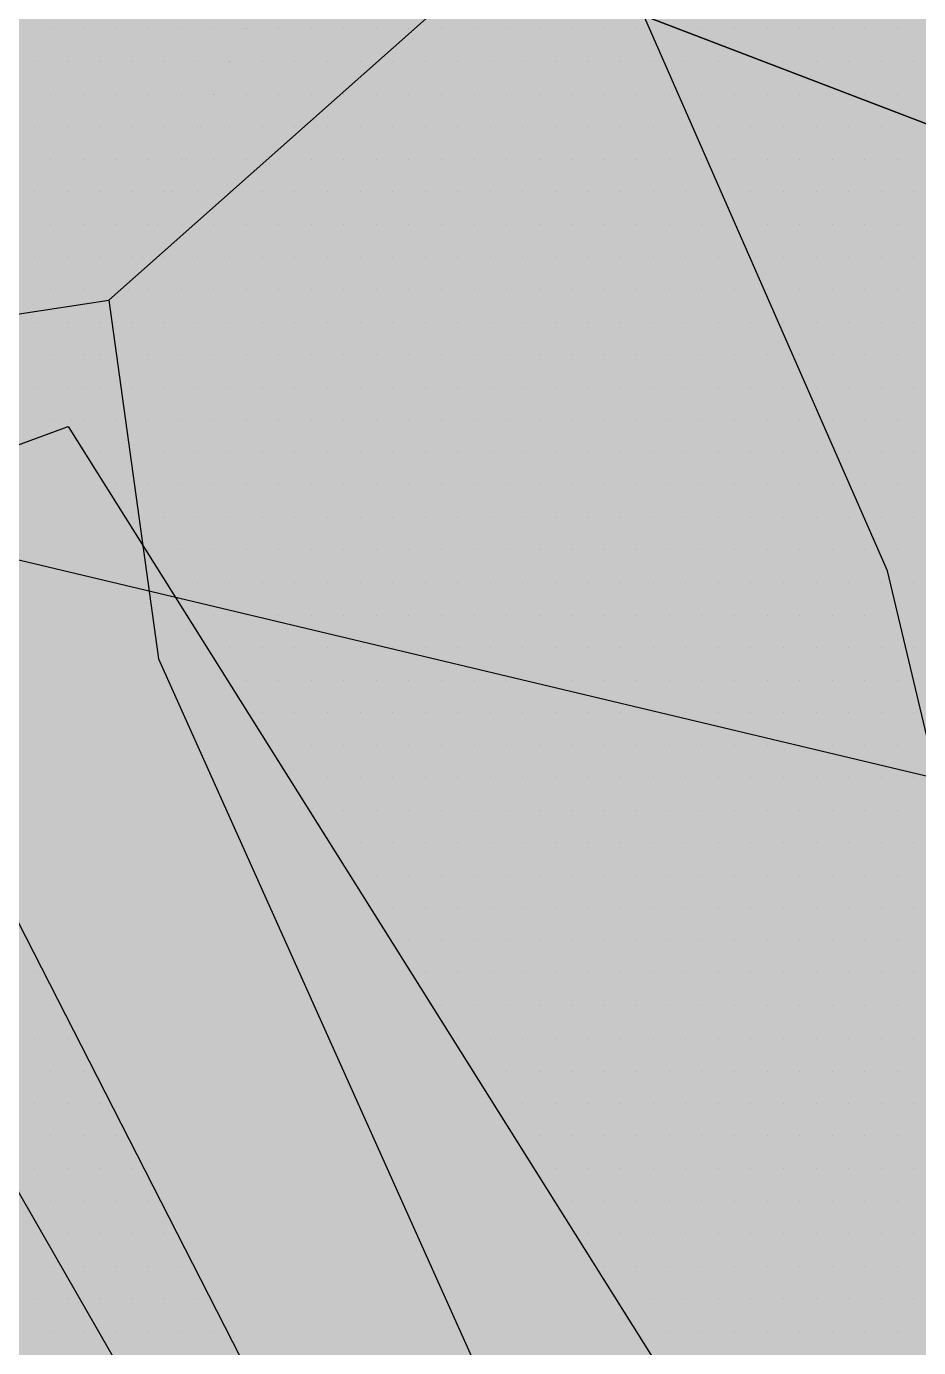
# Paper-space layout 'Layout1' of a CAD drawing. Extents: x -43 to 2298, y -18 to 768.
# Drawn here: x 141.887 to 143.395, y 259.797 to 262.03 of the extents above; entities that cross this region are included whole.
import ezdxf

# ---------------------------------------------------------------- set-up
doc = ezdxf.new("R2010")
doc.units = 0
doc.header["$LTSCALE"] = 2
doc.linetypes.add('CACHEX2', pattern=[0.75, 0.5, -0.25])
doc.layers.add('CARTOUCHE', color=7, linetype='Continuous')
doc.layers.add('LOGO', color=7, linetype='Continuous')

# ---------------------------------------------------------------- blocks, each defined once
blk = doc.blocks.new('A$C715108E3')
at = {"layer": 'LOGO', "color": 131}
for p, q in [((-6.7637, -13.3309), (-6.7637, -13.3309)), ((-6.6719, -13.3309), (-6.6719, -13.3309)), ((-6.5799, -13.3309), (-6.5799, -13.3309)), ((-6.4886, -13.3309), (-6.4886, -13.3309)), ((-6.3966, -13.3309), (-6.3966, -13.3309)), ((-6.305, -13.3309), (-6.305, -13.3309)), ((-6.2208, -13.3309), (-6.2208, -13.3309)), ((-6.2133, -13.3309), (-6.2133, -13.3309)), ((-6.1213, -13.3309), (-6.1213, -13.3309)), ((-6.0296, -13.3309), (-6.0296, -13.3309)), ((-5.9376, -13.3309), (-5.9376, -13.3309)), ((-5.8465, -13.3309), (-5.8465, -13.3309)), ((-5.7545, -13.3309), (-5.7545, -13.3309)), ((-5.6625, -13.3309), (-5.6625, -13.3309)), ((-5.5712, -13.3309), (-5.5712, -13.3309)), ((-5.4792, -13.3309), (-5.4792, -13.3309)), ((-5.3874, -13.3309), (-5.3874, -13.3309)), ((-5.2959, -13.3309), (-5.2959, -13.3309)), ((-5.2041, -13.3309), (-5.2041, -13.3309)), ((-5.1123, -13.3309), (-5.1123, -13.3309)), ((-5.0208, -13.3309), (-5.0208, -13.3309)), ((-4.929, -13.3309), (-4.929, -13.3309)), ((-4.8369, -13.3309), (-4.8369, -13.3309)), ((-4.7449, -13.3309), (-4.7449, -13.3309)), ((-4.6537, -13.3309), (-4.6537, -13.3309)), ((-4.562, -13.3309), (-4.562, -13.3309)), ((-4.47, -13.3309), (-4.47, -13.3309)), ((-4.3783, -13.3309), (-4.3783, -13.3309)), ((-6.8095, -13.4233), (-6.8095, -13.4233)), ((-6.7175, -13.4233), (-6.7175, -13.4233)), ((-6.6262, -13.4233), (-6.6262, -13.4233)), ((-6.5342, -13.4233), (-6.5342, -13.4233)), ((-6.4421, -13.4233), (-6.4421, -13.4233)), ((-6.3509, -13.4233), (-6.3509, -13.4233)), ((-6.2611, -13.4233), (-6.2611, -13.4233)), ((-6.259, -13.4233), (-6.259, -13.4233)), ((-6.1674, -13.4233), (-6.1674, -13.4233)), ((-6.0757, -13.4233), (-6.0757, -13.4233)), ((-5.9841, -13.4233), (-5.9841, -13.4233)), ((-5.8921, -13.4233), (-5.8921, -13.4233)), ((-5.8001, -13.4233), (-5.8001, -13.4233)), ((-5.7088, -13.4233), (-5.7088, -13.4233)), ((-5.6168, -13.4233), (-5.6168, -13.4233)), ((-5.5248, -13.4233), (-5.5248, -13.4233)), ((-5.4335, -13.4233), (-5.4335, -13.4233)), ((-5.3417, -13.4233), (-5.3417, -13.4233)), ((-5.2498, -13.4233), (-5.2498, -13.4233)), ((-5.1584, -13.4233), (-5.1584, -13.4233)), ((-5.0665, -13.4233), (-5.0665, -13.4233)), ((-4.9745, -13.4233), (-4.9745, -13.4233)), ((-4.8829, -13.4233), (-4.8829, -13.4233)), ((-4.7914, -13.4233), (-4.7914, -13.4233)), ((-4.6994, -13.4233), (-4.6994, -13.4233)), ((-4.6077, -13.4233), (-4.6077, -13.4233)), ((-4.5161, -13.4233), (-4.5161, -13.4233)), ((-4.4245, -13.4233), (-4.4245, -13.4233)), ((-4.3324, -13.4233), (-4.3324, -13.4233)), ((-6.7637, -13.5146), (-6.7637, -13.5146)), ((-6.6719, -13.5146), (-6.6719, -13.5146)), ((-6.5799, -13.5146), (-6.5799, -13.5146)), ((-6.4886, -13.5146), (-6.4886, -13.5146)), ((-6.3966, -13.5146), (-6.3966, -13.5146)), ((-6.305, -13.5146), (-6.305, -13.5146)), ((-6.302, -13.5146), (-6.302, -13.5146)), ((-6.2133, -13.5146), (-6.2133, -13.5146)), ((-6.1213, -13.5146), (-6.1213, -13.5146)), ((-6.0296, -13.5146), (-6.0296, -13.5146)), ((-5.9376, -13.5146), (-5.9376, -13.5146)), ((-5.8465, -13.5146), (-5.8465, -13.5146)), ((-5.7545, -13.5146), (-5.7545, -13.5146)), ((-5.6625, -13.5146), (-5.6625, -13.5146)), ((-5.5712, -13.5146), (-5.5712, -13.5146)), ((-5.4792, -13.5146), (-5.4792, -13.5146)), ((-5.3874, -13.5146), (-5.3874, -13.5146)), ((-5.2959, -13.5146), (-5.2959, -13.5146)), ((-5.2041, -13.5146), (-5.2041, -13.5146)), ((-5.1123, -13.5146), (-5.1123, -13.5146)), ((-5.0208, -13.5146), (-5.0208, -13.5146)), ((-4.929, -13.5146), (-4.929, -13.5146)), ((-4.8369, -13.5146), (-4.8369, -13.5146)), ((-4.7449, -13.5146), (-4.7449, -13.5146)), ((-4.6537, -13.5146), (-4.6537, -13.5146)), ((-4.562, -13.5146), (-4.562, -13.5146)), ((-4.47, -13.5146), (-4.47, -13.5146)), ((-4.3783, -13.5146), (-4.3783, -13.5146)), ((-6.8095, -13.6058), (-6.8095, -13.6058)), ((-6.7175, -13.6058), (-6.7175, -13.6058)), ((-6.6262, -13.6058), (-6.6262, -13.6058)), ((-6.5342, -13.6058), (-6.5342, -13.6058)), ((-6.4421, -13.6058), (-6.4421, -13.6058)), ((-6.3509, -13.6058), (-6.3509, -13.6058)), ((-6.3424, -13.6058), (-6.3424, -13.6058)), ((-6.259, -13.6058), (-6.259, -13.6058)), ((-6.1674, -13.6058), (-6.1674, -13.6058)), ((-6.0757, -13.6058), (-6.0757, -13.6058)), ((-5.9841, -13.6058), (-5.9841, -13.6058)), ((-5.8921, -13.6058), (-5.8921, -13.6058)), ((-5.8001, -13.6058), (-5.8001, -13.6058)), ((-5.7088, -13.6058), (-5.7088, -13.6058)), ((-5.6168, -13.6058), (-5.6168, -13.6058)), ((-5.5248, -13.6058), (-5.5248, -13.6058)), ((-5.4335, -13.6058), (-5.4335, -13.6058)), ((-5.3417, -13.6058), (-5.3417, -13.6058)), ((-5.2498, -13.6058), (-5.2498, -13.6058)), ((-5.1584, -13.6058), (-5.1584, -13.6058)), ((-5.0665, -13.6058), (-5.0665, -13.6058)), ((-4.9745, -13.6058), (-4.9745, -13.6058)), ((-4.8829, -13.6058), (-4.8829, -13.6058)), ((-4.7914, -13.6058), (-4.7914, -13.6058)), ((-4.6994, -13.6058), (-4.6994, -13.6058)), ((-4.6077, -13.6058), (-4.6077, -13.6058)), ((-4.5161, -13.6058), (-4.5161, -13.6058)), ((-4.4245, -13.6058), (-4.4245, -13.6058)), ((-4.3324, -13.6058), (-4.3324, -13.6058)), ((-6.7637, -13.6984), (-6.7637, -13.6984)), ((-6.6719, -13.6984), (-6.6719, -13.6984)), ((-6.5799, -13.6984), (-6.5799, -13.6984)), ((-6.4886, -13.6984), (-6.4886, -13.6984)), ((-6.3966, -13.6984), (-6.3966, -13.6984)), ((-6.3825, -13.6984), (-6.3825, -13.6984)), ((-6.3046, -13.6984), (-6.3046, -13.6984)), ((-6.2133, -13.6984), (-6.2133, -13.6984)), ((-6.1213, -13.6984), (-6.1213, -13.6984)), ((-6.0296, -13.6984), (-6.0296, -13.6984)), ((-5.9376, -13.6984), (-5.9376, -13.6984)), ((-5.8465, -13.6984), (-5.8465, -13.6984)), ((-5.7545, -13.6984), (-5.7545, -13.6984)), ((-5.6625, -13.6984), (-5.6625, -13.6984)), ((-5.5712, -13.6984), (-5.5712, -13.6984)), ((-5.4792, -13.6984), (-5.4792, -13.6984)), ((-5.3874, -13.6984), (-5.3874, -13.6984)), ((-5.2959, -13.6984), (-5.2959, -13.6984)), ((-5.2041, -13.6984), (-5.2041, -13.6984)), ((-5.1123, -13.6984), (-5.1123, -13.6984)), ((-5.0208, -13.6984), (-5.0208, -13.6984)), ((-4.929, -13.6984), (-4.929, -13.6984)), ((-4.8369, -13.6984), (-4.8369, -13.6984)), ((-4.7449, -13.6984), (-4.7449, -13.6984)), ((-4.6537, -13.6984), (-4.6537, -13.6984)), ((-4.562, -13.6984), (-4.562, -13.6984)), ((-4.47, -13.6984), (-4.47, -13.6984)), ((-4.3783, -13.6984), (-4.3783, -13.6984)), ((-6.8095, -13.7897), (-6.8095, -13.7897)), ((-6.7175, -13.7897), (-6.7175, -13.7897)), ((-6.6262, -13.7897), (-6.6262, -13.7897)), ((-6.5342, -13.7897), (-6.5342, -13.7897)), ((-6.4421, -13.7897), (-6.4421, -13.7897)), ((-6.4234, -13.7897), (-6.4234, -13.7897)), ((-6.3511, -13.7897), (-6.3511, -13.7897)), ((-6.259, -13.7897), (-6.259, -13.7897)), ((-6.1674, -13.7897), (-6.1674, -13.7897)), ((-6.0757, -13.7897), (-6.0757, -13.7897)), ((-5.9841, -13.7897), (-5.9841, -13.7897)), ((-5.8921, -13.7897), (-5.8921, -13.7897)), ((-5.8001, -13.7897), (-5.8001, -13.7897)), ((-5.7088, -13.7897), (-5.7088, -13.7897)), ((-5.6168, -13.7897), (-5.6168, -13.7897)), ((-5.5248, -13.7897), (-5.5248, -13.7897)), ((-5.4335, -13.7897), (-5.4335, -13.7897)), ((-5.3417, -13.7897), (-5.3417, -13.7897)), ((-5.2498, -13.7897), (-5.2498, -13.7897)), ((-5.1584, -13.7897), (-5.1584, -13.7897)), ((-5.0665, -13.7897), (-5.0665, -13.7897)), ((-4.9745, -13.7897), (-4.9745, -13.7897)), ((-4.8829, -13.7897), (-4.8829, -13.7897)), ((-4.7914, -13.7897), (-4.7914, -13.7897)), ((-4.6994, -13.7897), (-4.6994, -13.7897)), ((-4.6077, -13.7897), (-4.6077, -13.7897)), ((-4.5161, -13.7897), (-4.5161, -13.7897)), ((-4.4245, -13.7897), (-4.4245, -13.7897)), ((-4.3324, -13.7897), (-4.3324, -13.7897)), ((-6.7637, -13.8809), (-6.7637, -13.8809)), ((-6.6719, -13.8809), (-6.6719, -13.8809)), ((-6.5799, -13.8809), (-6.5799, -13.8809)), ((-6.4886, -13.8809), (-6.4886, -13.8809)), ((-6.4635, -13.8809), (-6.4635, -13.8809)), ((-6.3966, -13.8809), (-6.3966, -13.8809)), ((-6.3046, -13.8809), (-6.3046, -13.8809)), ((-6.2133, -13.8809), (-6.2133, -13.8809)), ((-6.1213, -13.8809), (-6.1213, -13.8809)), ((-6.0296, -13.8809), (-6.0296, -13.8809)), ((-5.9376, -13.8809), (-5.9376, -13.8809)), ((-5.8465, -13.8809), (-5.8465, -13.8809)), ((-5.7545, -13.8809), (-5.7545, -13.8809)), ((-5.6625, -13.8809), (-5.6625, -13.8809)), ((-5.5712, -13.8809), (-5.5712, -13.8809)), ((-5.4792, -13.8809), (-5.4792, -13.8809)), ((-5.3874, -13.8809), (-5.3874, -13.8809)), ((-5.2959, -13.8809), (-5.2959, -13.8809)), ((-5.2041, -13.8809), (-5.2041, -13.8809)), ((-5.1123, -13.8809), (-5.1123, -13.8809)), ((-5.0208, -13.8809), (-5.0208, -13.8809)), ((-4.929, -13.8809), (-4.929, -13.8809)), ((-4.8369, -13.8809), (-4.8369, -13.8809)), ((-4.7449, -13.8809), (-4.7449, -13.8809)), ((-4.6537, -13.8809), (-4.6537, -13.8809)), ((-4.562, -13.8809), (-4.562, -13.8809)), ((-4.47, -13.8809), (-4.47, -13.8809)), ((-4.3783, -13.8809), (-4.3783, -13.8809)), ((-6.8095, -13.9735), (-6.8095, -13.9735)), ((-6.7175, -13.9735), (-6.7175, -13.9735)), ((-6.6262, -13.9735), (-6.6262, -13.9735)), ((-6.5342, -13.9735), (-6.5342, -13.9735)), ((-6.5044, -13.9735), (-6.5044, -13.9735)), ((-6.4423, -13.9735), (-6.4423, -13.9735)), ((-6.3511, -13.9735), (-6.3511, -13.9735)), ((-6.259, -13.9735), (-6.259, -13.9735)), ((-6.1674, -13.9735), (-6.1674, -13.9735)), ((-6.0757, -13.9735), (-6.0757, -13.9735)), ((-5.9841, -13.9735), (-5.9841, -13.9735)), ((-5.8921, -13.9735), (-5.8921, -13.9735)), ((-5.8001, -13.9735), (-5.8001, -13.9735)), ((-5.7088, -13.9735), (-5.7088, -13.9735)), ((-5.6168, -13.9735), (-5.6168, -13.9735)), ((-5.5248, -13.9735), (-5.5248, -13.9735)), ((-5.4335, -13.9735), (-5.4335, -13.9735)), ((-5.3417, -13.9735), (-5.3417, -13.9735)), ((-5.2498, -13.9735), (-5.2498, -13.9735)), ((-5.1584, -13.9735), (-5.1584, -13.9735)), ((-5.0665, -13.9735), (-5.0665, -13.9735)), ((-4.9745, -13.9735), (-4.9745, -13.9735)), ((-4.8829, -13.9735), (-4.8829, -13.9735)), ((-4.7914, -13.9735), (-4.7914, -13.9735)), ((-4.6994, -13.9735), (-4.6994, -13.9735)), ((-4.6077, -13.9735), (-4.6077, -13.9735)), ((-4.5161, -13.9735), (-4.5161, -13.9735)), ((-4.4245, -13.9735), (-4.4245, -13.9735)), ((-4.3324, -13.9735), (-4.3324, -13.9735)), ((-6.7637, -14.065), (-6.7637, -14.065)), ((-6.6719, -14.065), (-6.6719, -14.065)), ((-6.5799, -14.065), (-6.5799, -14.065)), ((-6.5445, -14.065), (-6.5445, -14.065)), ((-6.4886, -14.065), (-6.4886, -14.065)), ((-6.3966, -14.065), (-6.3966, -14.065)), ((-6.3046, -14.065), (-6.3046, -14.065)), ((-6.2133, -14.065), (-6.2133, -14.065)), ((-6.1213, -14.065), (-6.1213, -14.065)), ((-6.0296, -14.065), (-6.0296, -14.065)), ((-5.9376, -14.065), (-5.9376, -14.065)), ((-5.8465, -14.065), (-5.8465, -14.065)), ((-5.7545, -14.065), (-5.7545, -14.065)), ((-5.6625, -14.065), (-5.6625, -14.065)), ((-5.5712, -14.065), (-5.5712, -14.065)), ((-5.4792, -14.065), (-5.4792, -14.065)), ((-5.3874, -14.065), (-5.3874, -14.065)), ((-5.2959, -14.065), (-5.2959, -14.065)), ((-5.2041, -14.065), (-5.2041, -14.065)), ((-5.1123, -14.065), (-5.1123, -14.065)), ((-5.0208, -14.065), (-5.0208, -14.065)), ((-4.929, -14.065), (-4.929, -14.065)), ((-4.8369, -14.065), (-4.8369, -14.065)), ((-4.7449, -14.065), (-4.7449, -14.065)), ((-4.6537, -14.065), (-4.6537, -14.065)), ((-4.562, -14.065), (-4.562, -14.065)), ((-4.47, -14.065), (-4.47, -14.065)), ((-4.3783, -14.065), (-4.3783, -14.065)), ((-6.8095, -14.1574), (-6.8095, -14.1574)), ((-6.7175, -14.1574), (-6.7175, -14.1574)), ((-6.6262, -14.1574), (-6.6262, -14.1574)), ((-6.5846, -14.1574), (-6.5846, -14.1574)), ((-6.5343, -14.1574), (-6.5343, -14.1574)), ((-6.4423, -14.1574), (-6.4423, -14.1574)), ((-6.3511, -14.1574), (-6.3511, -14.1574)), ((-6.259, -14.1574), (-6.259, -14.1574)), ((-6.1674, -14.1574), (-6.1674, -14.1574)), ((-6.0757, -14.1574), (-6.0757, -14.1574)), ((-5.9841, -14.1574), (-5.9841, -14.1574)), ((-5.8921, -14.1574), (-5.8921, -14.1574)), ((-5.8001, -14.1574), (-5.8001, -14.1574)), ((-5.7088, -14.1574), (-5.7088, -14.1574)), ((-5.6168, -14.1574), (-5.6168, -14.1574)), ((-5.5248, -14.1574), (-5.5248, -14.1574)), ((-5.4335, -14.1574), (-5.4335, -14.1574)), ((-5.3417, -14.1574), (-5.3417, -14.1574)), ((-5.2498, -14.1574), (-5.2498, -14.1574)), ((-5.1584, -14.1574), (-5.1584, -14.1574)), ((-5.0665, -14.1574), (-5.0665, -14.1574)), ((-4.9745, -14.1574), (-4.9745, -14.1574)), ((-4.8829, -14.1574), (-4.8829, -14.1574)), ((-4.7914, -14.1574), (-4.7914, -14.1574)), ((-4.6994, -14.1574), (-4.6994, -14.1574)), ((-4.6077, -14.1574), (-4.6077, -14.1574)), ((-4.5161, -14.1574), (-4.5161, -14.1574)), ((-4.4245, -14.1574), (-4.4245, -14.1574)), ((-4.3324, -14.1574), (-4.3324, -14.1574)), ((-6.7637, -14.2488), (-6.7637, -14.2488)), ((-6.6719, -14.2488), (-6.6719, -14.2488)), ((-6.6254, -14.2488), (-6.6254, -14.2488)), ((-6.5799, -14.2488), (-6.5799, -14.2488)), ((-6.4886, -14.2488), (-6.4886, -14.2488)), ((-6.3966, -14.2488), (-6.3966, -14.2488)), ((-6.3046, -14.2488), (-6.3046, -14.2488)), ((-6.2133, -14.2488), (-6.2133, -14.2488)), ((-6.1213, -14.2488), (-6.1213, -14.2488)), ((-6.0296, -14.2488), (-6.0296, -14.2488)), ((-5.9376, -14.2488), (-5.9376, -14.2488)), ((-5.8465, -14.2488), (-5.8465, -14.2488)), ((-5.7545, -14.2488), (-5.7545, -14.2488)), ((-5.6625, -14.2488), (-5.6625, -14.2488)), ((-5.5712, -14.2488), (-5.5712, -14.2488)), ((-5.4792, -14.2488), (-5.4792, -14.2488)), ((-5.3874, -14.2488), (-5.3874, -14.2488)), ((-5.2959, -14.2488), (-5.2959, -14.2488)), ((-5.2041, -14.2488), (-5.2041, -14.2488)), ((-5.1123, -14.2488), (-5.1123, -14.2488)), ((-5.0208, -14.2488), (-5.0208, -14.2488)), ((-4.929, -14.2488), (-4.929, -14.2488)), ((-4.8369, -14.2488), (-4.8369, -14.2488)), ((-4.7449, -14.2488), (-4.7449, -14.2488)), ((-4.6537, -14.2488), (-4.6537, -14.2488)), ((-4.562, -14.2488), (-4.562, -14.2488)), ((-4.47, -14.2488), (-4.47, -14.2488)), ((-4.3783, -14.2488), (-4.3783, -14.2488)), ((-6.8095, -14.3401), (-6.8095, -14.3401)), ((-6.7175, -14.3401), (-6.7175, -14.3401)), ((-6.6659, -14.3401), (-6.6659, -14.3401)), ((-6.6262, -14.3401), (-6.6262, -14.3401)), ((-6.5343, -14.3401), (-6.5343, -14.3401)), ((-6.4423, -14.3401), (-6.4423, -14.3401)), ((-6.3511, -14.3401), (-6.3511, -14.3401)), ((-6.259, -14.3401), (-6.259, -14.3401)), ((-6.1674, -14.3401), (-6.1674, -14.3401)), ((-6.0757, -14.3401), (-6.0757, -14.3401)), ((-5.9841, -14.3401), (-5.9841, -14.3401)), ((-5.8921, -14.3401), (-5.8921, -14.3401)), ((-5.8001, -14.3401), (-5.8001, -14.3401)), ((-5.7088, -14.3401), (-5.7088, -14.3401)), ((-5.6168, -14.3401), (-5.6168, -14.3401)), ((-5.5248, -14.3401), (-5.5248, -14.3401)), ((-5.4335, -14.3401), (-5.4335, -14.3401)), ((-5.3417, -14.3401), (-5.3417, -14.3401)), ((-5.2498, -14.3401), (-5.2498, -14.3401)), ((-5.1584, -14.3401), (-5.1584, -14.3401)), ((-5.0665, -14.3401), (-5.0665, -14.3401)), ((-4.9745, -14.3401), (-4.9745, -14.3401)), ((-4.8829, -14.3401), (-4.8829, -14.3401)), ((-4.7914, -14.3401), (-4.7914, -14.3401)), ((-4.6994, -14.3401), (-4.6994, -14.3401)), ((-4.6077, -14.3401), (-4.6077, -14.3401)), ((-4.5161, -14.3401), (-4.5161, -14.3401)), ((-4.4245, -14.3401), (-4.4245, -14.3401)), ((-4.3324, -14.3401), (-4.3324, -14.3401)), ((-6.7637, -14.4325), (-6.7637, -14.4325)), ((-6.706, -14.4325), (-6.706, -14.4325)), ((-6.6719, -14.4325), (-6.6719, -14.4325)), ((-6.5799, -14.4325), (-6.5799, -14.4325)), ((-6.4886, -14.4325), (-6.4886, -14.4325)), ((-6.3966, -14.4325), (-6.3966, -14.4325)), ((-6.3046, -14.4325), (-6.3046, -14.4325)), ((-6.2133, -14.4325), (-6.2133, -14.4325)), ((-6.1213, -14.4325), (-6.1213, -14.4325)), ((-6.0296, -14.4325), (-6.0296, -14.4325)), ((-5.9376, -14.4325), (-5.9376, -14.4325)), ((-5.8465, -14.4325), (-5.8465, -14.4325)), ((-5.7545, -14.4325), (-5.7545, -14.4325)), ((-5.6625, -14.4325), (-5.6625, -14.4325)), ((-5.5712, -14.4325), (-5.5712, -14.4325)), ((-5.4792, -14.4325), (-5.4792, -14.4325)), ((-5.3874, -14.4325), (-5.3874, -14.4325)), ((-5.2959, -14.4325), (-5.2959, -14.4325)), ((-5.2041, -14.4325), (-5.2041, -14.4325)), ((-5.1123, -14.4325), (-5.1123, -14.4325)), ((-5.0208, -14.4325), (-5.0208, -14.4325)), ((-4.929, -14.4325), (-4.929, -14.4325)), ((-4.8369, -14.4325), (-4.8369, -14.4325)), ((-4.7449, -14.4325), (-4.7449, -14.4325)), ((-4.6537, -14.4325), (-4.6537, -14.4325)), ((-4.562, -14.4325), (-4.562, -14.4325)), ((-4.47, -14.4325), (-4.47, -14.4325)), ((-4.3783, -14.4325), (-4.3783, -14.4325)), ((-6.6689, -14.5238), (-6.6689, -14.5238)), ((-6.6262, -14.5238), (-6.6262, -14.5238)), ((-6.5343, -14.5238), (-6.5343, -14.5238)), ((-6.4423, -14.5238), (-6.4423, -14.5238)), ((-6.3511, -14.5238), (-6.3511, -14.5238)), ((-6.259, -14.5238), (-6.259, -14.5238)), ((-6.1674, -14.5238), (-6.1674, -14.5238)), ((-6.0757, -14.5238), (-6.0757, -14.5238)), ((-5.9841, -14.5238), (-5.9841, -14.5238)), ((-5.8921, -14.5238), (-5.8921, -14.5238)), ((-5.8001, -14.5238), (-5.8001, -14.5238)), ((-5.7088, -14.5238), (-5.7088, -14.5238)), ((-5.6168, -14.5238), (-5.6168, -14.5238)), ((-5.5248, -14.5238), (-5.5248, -14.5238)), ((-5.4335, -14.5238), (-5.4335, -14.5238)), ((-5.3417, -14.5238), (-5.3417, -14.5238)), ((-5.2498, -14.5238), (-5.2498, -14.5238)), ((-5.1584, -14.5238), (-5.1584, -14.5238)), ((-5.0665, -14.5238), (-5.0665, -14.5238)), ((-4.9745, -14.5238), (-4.9745, -14.5238)), ((-4.8829, -14.5238), (-4.8829, -14.5238)), ((-4.7914, -14.5238), (-4.7914, -14.5238)), ((-4.6994, -14.5238), (-4.6994, -14.5238)), ((-4.6077, -14.5238), (-4.6077, -14.5238)), ((-4.5161, -14.5238), (-4.5161, -14.5238)), ((-4.4245, -14.5238), (-4.4245, -14.5238)), ((-4.3324, -14.5238), (-4.3324, -14.5238)), ((-6.6116, -14.6152), (-6.6116, -14.6152)), ((-6.5799, -14.6152), (-6.5799, -14.6152)), ((-6.4886, -14.6152), (-6.4886, -14.6152)), ((-6.3966, -14.6152), (-6.3966, -14.6152)), ((-6.3046, -14.6152), (-6.3046, -14.6152)), ((-6.2133, -14.6152), (-6.2133, -14.6152)), ((-6.1213, -14.6152), (-6.1213, -14.6152)), ((-6.0296, -14.6152), (-6.0296, -14.6152)), ((-5.9376, -14.6152), (-5.9376, -14.6152)), ((-5.8465, -14.6152), (-5.8465, -14.6152)), ((-5.7545, -14.6152), (-5.7545, -14.6152)), ((-5.6625, -14.6152), (-5.6625, -14.6152)), ((-5.5712, -14.6152), (-5.5712, -14.6152)), ((-5.4792, -14.6152), (-5.4792, -14.6152)), ((-5.3874, -14.6152), (-5.3874, -14.6152)), ((-5.2959, -14.6152), (-5.2959, -14.6152)), ((-5.2041, -14.6152), (-5.2041, -14.6152)), ((-5.1123, -14.6152), (-5.1123, -14.6152)), ((-5.0208, -14.6152), (-5.0208, -14.6152)), ((-4.929, -14.6152), (-4.929, -14.6152)), ((-4.8369, -14.6152), (-4.8369, -14.6152)), ((-4.7449, -14.6152), (-4.7449, -14.6152)), ((-4.6537, -14.6152), (-4.6537, -14.6152)), ((-4.562, -14.6152), (-4.562, -14.6152)), ((-4.47, -14.6152), (-4.47, -14.6152)), ((-4.3783, -14.6152), (-4.3783, -14.6152)), ((-6.5544, -14.7076), (-6.5544, -14.7076)), ((-6.5343, -14.7076), (-6.5343, -14.7076)), ((-6.4423, -14.7076), (-6.4423, -14.7076)), ((-6.3511, -14.7076), (-6.3511, -14.7076)), ((-6.259, -14.7076), (-6.259, -14.7076)), ((-6.1674, -14.7076), (-6.1674, -14.7076)), ((-6.0757, -14.7076), (-6.0757, -14.7076)), ((-5.9841, -14.7076), (-5.9841, -14.7076)), ((-5.8921, -14.7076), (-5.8921, -14.7076)), ((-5.8001, -14.7076), (-5.8001, -14.7076)), ((-5.7088, -14.7076), (-5.7088, -14.7076)), ((-5.6168, -14.7076), (-5.6168, -14.7076)), ((-5.5248, -14.7076), (-5.5248, -14.7076)), ((-5.4335, -14.7076), (-5.4335, -14.7076)), ((-5.3417, -14.7076), (-5.3417, -14.7076)), ((-5.2498, -14.7076), (-5.2498, -14.7076)), ((-5.1584, -14.7076), (-5.1584, -14.7076)), ((-5.0665, -14.7076), (-5.0665, -14.7076)), ((-4.9745, -14.7076), (-4.9745, -14.7076)), ((-4.8829, -14.7076), (-4.8829, -14.7076)), ((-4.7914, -14.7076), (-4.7914, -14.7076)), ((-4.6994, -14.7076), (-4.6994, -14.7076)), ((-4.6077, -14.7076), (-4.6077, -14.7076)), ((-4.5161, -14.7076), (-4.5161, -14.7076)), ((-4.4245, -14.7076), (-4.4245, -14.7076)), ((-4.3324, -14.7076), (-4.3324, -14.7076)), ((-6.4965, -14.7991), (-6.4965, -14.7991)), ((-6.4886, -14.7991), (-6.4886, -14.7991)), ((-6.3966, -14.7991), (-6.3966, -14.7991)), ((-6.3046, -14.7991), (-6.3046, -14.7991)), ((-6.2133, -14.7991), (-6.2133, -14.7991)), ((-6.1213, -14.7991), (-6.1213, -14.7991)), ((-6.0296, -14.7991), (-6.0296, -14.7991)), ((-5.9376, -14.7991), (-5.9376, -14.7991)), ((-5.8465, -14.7991), (-5.8465, -14.7991)), ((-5.7545, -14.7991), (-5.7545, -14.7991)), ((-5.6625, -14.7991), (-5.6625, -14.7991)), ((-5.5712, -14.7991), (-5.5712, -14.7991)), ((-5.4792, -14.7991), (-5.4792, -14.7991)), ((-5.3874, -14.7991), (-5.3874, -14.7991)), ((-5.2959, -14.7991), (-5.2959, -14.7991)), ((-5.2041, -14.7991), (-5.2041, -14.7991)), ((-5.1123, -14.7991), (-5.1123, -14.7991)), ((-5.0208, -14.7991), (-5.0208, -14.7991)), ((-4.929, -14.7991), (-4.929, -14.7991)), ((-4.8369, -14.7991), (-4.8369, -14.7991)), ((-4.7449, -14.7991), (-4.7449, -14.7991)), ((-4.6537, -14.7991), (-4.6537, -14.7991)), ((-4.562, -14.7991), (-4.562, -14.7991)), ((-4.47, -14.7991), (-4.47, -14.7991)), ((-4.3783, -14.7991), (-4.3783, -14.7991)), ((-6.4391, -14.8905), (-6.4391, -14.8905)), ((-6.3511, -14.8905), (-6.3511, -14.8905)), ((-6.259, -14.8905), (-6.259, -14.8905)), ((-6.1674, -14.8905), (-6.1674, -14.8905)), ((-6.0757, -14.8905), (-6.0757, -14.8905)), ((-5.9841, -14.8905), (-5.9841, -14.8905)), ((-5.8921, -14.8905), (-5.8921, -14.8905)), ((-5.8001, -14.8905), (-5.8001, -14.8905)), ((-5.7088, -14.8905), (-5.7088, -14.8905)), ((-5.6168, -14.8905), (-5.6168, -14.8905)), ((-5.5248, -14.8905), (-5.5248, -14.8905)), ((-5.4335, -14.8905), (-5.4335, -14.8905)), ((-5.3417, -14.8905), (-5.3417, -14.8905)), ((-5.2498, -14.8905), (-5.2498, -14.8905)), ((-5.1584, -14.8905), (-5.1584, -14.8905)), ((-5.0665, -14.8905), (-5.0665, -14.8905)), ((-4.9745, -14.8905), (-4.9745, -14.8905)), ((-4.8829, -14.8905), (-4.8829, -14.8905)), ((-4.7914, -14.8905), (-4.7914, -14.8905)), ((-4.6994, -14.8905), (-4.6994, -14.8905)), ((-4.6077, -14.8905), (-4.6077, -14.8905)), ((-4.5161, -14.8905), (-4.5161, -14.8905)), ((-4.4245, -14.8905), (-4.4245, -14.8905)), ((-4.3324, -14.8905), (-4.3324, -14.8905)), ((-6.3812, -14.9827), (-6.3812, -14.9827)), ((-6.3046, -14.9827), (-6.3046, -14.9827)), ((-6.2133, -14.9827), (-6.2133, -14.9827)), ((-6.1213, -14.9827), (-6.1213, -14.9827)), ((-6.0296, -14.9827), (-6.0296, -14.9827)), ((-5.9376, -14.9827), (-5.9376, -14.9827)), ((-5.8465, -14.9827), (-5.8465, -14.9827)), ((-5.7545, -14.9827), (-5.7545, -14.9827)), ((-5.6625, -14.9827), (-5.6625, -14.9827)), ((-5.5712, -14.9827), (-5.5712, -14.9827)), ((-5.4792, -14.9827), (-5.4792, -14.9827)), ((-5.3874, -14.9827), (-5.3874, -14.9827)), ((-5.2959, -14.9827), (-5.2959, -14.9827)), ((-5.2041, -14.9827), (-5.2041, -14.9827)), ((-5.1123, -14.9827), (-5.1123, -14.9827)), ((-5.0208, -14.9827), (-5.0208, -14.9827)), ((-4.929, -14.9827), (-4.929, -14.9827)), ((-4.8369, -14.9827), (-4.8369, -14.9827)), ((-4.7449, -14.9827), (-4.7449, -14.9827)), ((-4.6537, -14.9827), (-4.6537, -14.9827)), ((-4.562, -14.9827), (-4.562, -14.9827)), ((-4.47, -14.9827), (-4.47, -14.9827)), ((-4.3783, -14.9827), (-4.3783, -14.9827)), ((-6.3239, -15.0742), (-6.3239, -15.0742)), ((-6.259, -15.0742), (-6.259, -15.0742)), ((-6.1674, -15.0742), (-6.1674, -15.0742)), ((-6.0757, -15.0742), (-6.0757, -15.0742)), ((-5.9841, -15.0742), (-5.9841, -15.0742)), ((-5.8921, -15.0742), (-5.8921, -15.0742)), ((-5.8001, -15.0742), (-5.8001, -15.0742)), ((-5.7088, -15.0742), (-5.7088, -15.0742)), ((-5.6168, -15.0742), (-5.6168, -15.0742)), ((-5.5248, -15.0742), (-5.5248, -15.0742)), ((-5.4335, -15.0742), (-5.4335, -15.0742)), ((-5.3417, -15.0742), (-5.3417, -15.0742)), ((-5.2498, -15.0742), (-5.2498, -15.0742)), ((-5.1584, -15.0742), (-5.1584, -15.0742)), ((-5.0665, -15.0742), (-5.0665, -15.0742)), ((-4.9745, -15.0742), (-4.9745, -15.0742)), ((-4.8829, -15.0742), (-4.8829, -15.0742)), ((-4.7914, -15.0742), (-4.7914, -15.0742)), ((-4.6994, -15.0742), (-4.6994, -15.0742)), ((-4.6077, -15.0742), (-4.6077, -15.0742)), ((-4.5161, -15.0742), (-4.5161, -15.0742)), ((-4.4245, -15.0742), (-4.4245, -15.0742)), ((-4.3324, -15.0742), (-4.3324, -15.0742)), ((-6.2662, -15.1655), (-6.2662, -15.1655)), ((-6.2133, -15.1655), (-6.2133, -15.1655)), ((-6.1213, -15.1655), (-6.1213, -15.1655)), ((-6.0296, -15.1655), (-6.0296, -15.1655)), ((-5.9376, -15.1655), (-5.9376, -15.1655)), ((-5.8465, -15.1655), (-5.8465, -15.1655)), ((-5.7545, -15.1655), (-5.7545, -15.1655)), ((-5.6625, -15.1655), (-5.6625, -15.1655)), ((-5.5712, -15.1655), (-5.5712, -15.1655)), ((-5.4792, -15.1655), (-5.4792, -15.1655)), ((-5.3874, -15.1655), (-5.3874, -15.1655)), ((-5.2959, -15.1655), (-5.2959, -15.1655)), ((-5.2041, -15.1655), (-5.2041, -15.1655)), ((-5.1123, -15.1655), (-5.1123, -15.1655)), ((-5.0208, -15.1655), (-5.0208, -15.1655)), ((-4.929, -15.1655), (-4.929, -15.1655)), ((-4.8369, -15.1655), (-4.8369, -15.1655)), ((-4.7449, -15.1655), (-4.7449, -15.1655)), ((-4.6537, -15.1655), (-4.6537, -15.1655)), ((-4.562, -15.1655), (-4.562, -15.1655)), ((-4.47, -15.1655), (-4.47, -15.1655)), ((-4.3783, -15.1655), (-4.3783, -15.1655)), ((-6.2086, -15.2579), (-6.2086, -15.2579)), ((-6.1674, -15.2579), (-6.1674, -15.2579)), ((-6.0757, -15.2579), (-6.0757, -15.2579)), ((-5.9841, -15.2579), (-5.9841, -15.2579)), ((-5.8921, -15.2579), (-5.8921, -15.2579)), ((-5.8001, -15.2579), (-5.8001, -15.2579)), ((-5.7088, -15.2579), (-5.7088, -15.2579)), ((-5.6168, -15.2579), (-5.6168, -15.2579)), ((-5.5248, -15.2579), (-5.5248, -15.2579)), ((-5.4335, -15.2579), (-5.4335, -15.2579)), ((-5.3417, -15.2579), (-5.3417, -15.2579)), ((-5.2498, -15.2579), (-5.2498, -15.2579)), ((-5.1584, -15.2579), (-5.1584, -15.2579)), ((-5.0665, -15.2579), (-5.0665, -15.2579)), ((-4.9745, -15.2579), (-4.9745, -15.2579)), ((-4.8829, -15.2579), (-4.8829, -15.2579)), ((-4.7914, -15.2579), (-4.7914, -15.2579)), ((-4.6994, -15.2579), (-4.6994, -15.2579)), ((-4.6077, -15.2579), (-4.6077, -15.2579)), ((-4.5161, -15.2579), (-4.5161, -15.2579)), ((-4.4245, -15.2579), (-4.4245, -15.2579)), ((-4.3324, -15.2579), (-4.3324, -15.2579)), ((-6.1517, -15.3493), (-6.1517, -15.3493)), ((-6.1213, -15.3493), (-6.1213, -15.3493)), ((-6.0296, -15.3493), (-6.0296, -15.3493)), ((-5.9376, -15.3493), (-5.9376, -15.3493)), ((-5.8465, -15.3493), (-5.8465, -15.3493)), ((-5.7545, -15.3493), (-5.7545, -15.3493)), ((-5.6625, -15.3493), (-5.6625, -15.3493)), ((-5.5712, -15.3493), (-5.5712, -15.3493)), ((-5.4792, -15.3493), (-5.4792, -15.3493)), ((-5.3874, -15.3493), (-5.3874, -15.3493)), ((-5.2959, -15.3493), (-5.2959, -15.3493)), ((-5.2041, -15.3493), (-5.2041, -15.3493)), ((-5.1123, -15.3493), (-5.1123, -15.3493)), ((-5.0208, -15.3493), (-5.0208, -15.3493)), ((-4.929, -15.3493), (-4.929, -15.3493)), ((-4.8369, -15.3493), (-4.8369, -15.3493)), ((-4.7449, -15.3493), (-4.7449, -15.3493)), ((-4.6537, -15.3493), (-4.6537, -15.3493)), ((-4.562, -15.3493), (-4.562, -15.3493)), ((-4.47, -15.3493), (-4.47, -15.3493)), ((-4.3783, -15.3493), (-4.3783, -15.3493)), ((-6.0937, -15.4406), (-6.0937, -15.4406)), ((-6.0757, -15.4406), (-6.0757, -15.4406)), ((-5.9841, -15.4406), (-5.9841, -15.4406)), ((-5.8921, -15.4406), (-5.8921, -15.4406)), ((-5.8001, -15.4406), (-5.8001, -15.4406)), ((-5.7088, -15.4406), (-5.7088, -15.4406)), ((-5.6168, -15.4406), (-5.6168, -15.4406)), ((-5.5248, -15.4406), (-5.5248, -15.4406)), ((-5.4335, -15.4406), (-5.4335, -15.4406)), ((-5.3417, -15.4406), (-5.3417, -15.4406)), ((-5.2498, -15.4406), (-5.2498, -15.4406)), ((-5.1584, -15.4406), (-5.1584, -15.4406)), ((-5.0665, -15.4406), (-5.0665, -15.4406)), ((-4.9745, -15.4406), (-4.9745, -15.4406)), ((-4.8829, -15.4406), (-4.8829, -15.4406)), ((-4.7914, -15.4406), (-4.7914, -15.4406)), ((-4.6994, -15.4406), (-4.6994, -15.4406)), ((-4.6077, -15.4406), (-4.6077, -15.4406)), ((-4.5161, -15.4406), (-4.5161, -15.4406)), ((-4.4245, -15.4406), (-4.4245, -15.4406)), ((-4.3324, -15.4406), (-4.3324, -15.4406)), ((-6.036, -15.5332), (-6.036, -15.5332)), ((-6.0296, -15.5332), (-6.0296, -15.5332)), ((-5.9376, -15.5332), (-5.9376, -15.5332)), ((-5.8465, -15.5332), (-5.8465, -15.5332)), ((-5.7545, -15.5332), (-5.7545, -15.5332)), ((-5.6625, -15.5332), (-5.6625, -15.5332)), ((-5.5712, -15.5332), (-5.5712, -15.5332)), ((-5.4792, -15.5332), (-5.4792, -15.5332)), ((-5.3874, -15.5332), (-5.3874, -15.5332)), ((-5.2959, -15.5332), (-5.2959, -15.5332)), ((-5.2041, -15.5332), (-5.2041, -15.5332)), ((-5.1123, -15.5332), (-5.1123, -15.5332)), ((-5.0208, -15.5332), (-5.0208, -15.5332)), ((-4.929, -15.5332), (-4.929, -15.5332)), ((-4.8369, -15.5332), (-4.8369, -15.5332)), ((-4.7449, -15.5332), (-4.7449, -15.5332)), ((-4.6537, -15.5332), (-4.6537, -15.5332)), ((-4.562, -15.5332), (-4.562, -15.5332)), ((-4.47, -15.5332), (-4.47, -15.5332)), ((-4.3783, -15.5332), (-4.3783, -15.5332)), ((-5.9785, -15.6246), (-5.9785, -15.6246)), ((-5.8921, -15.6246), (-5.8921, -15.6246)), ((-5.8001, -15.6246), (-5.8001, -15.6246)), ((-5.7088, -15.6246), (-5.7088, -15.6246)), ((-5.6168, -15.6246), (-5.6168, -15.6246)), ((-5.5248, -15.6246), (-5.5248, -15.6246)), ((-5.4335, -15.6246), (-5.4335, -15.6246)), ((-5.3417, -15.6246), (-5.3417, -15.6246)), ((-5.2498, -15.6246), (-5.2498, -15.6246)), ((-5.1584, -15.6246), (-5.1584, -15.6246)), ((-5.0665, -15.6246), (-5.0665, -15.6246)), ((-4.9745, -15.6246), (-4.9745, -15.6246)), ((-4.8829, -15.6246), (-4.8829, -15.6246)), ((-4.7914, -15.6246), (-4.7914, -15.6246)), ((-4.6994, -15.6246), (-4.6994, -15.6246)), ((-4.6077, -15.6246), (-4.6077, -15.6246)), ((-4.5161, -15.6246), (-4.5161, -15.6246)), ((-4.4245, -15.6246), (-4.4245, -15.6246)), ((-4.3324, -15.6246), (-4.3324, -15.6246)), ((-5.9208, -15.7159), (-5.9208, -15.7159)), ((-5.8465, -15.7159), (-5.8465, -15.7159)), ((-5.7545, -15.7159), (-5.7545, -15.7159)), ((-5.6625, -15.7159), (-5.6625, -15.7159)), ((-5.5712, -15.7159), (-5.5712, -15.7159)), ((-5.4792, -15.7159), (-5.4792, -15.7159)), ((-5.3874, -15.7159), (-5.3874, -15.7159)), ((-5.2959, -15.7159), (-5.2959, -15.7159)), ((-5.2041, -15.7159), (-5.2041, -15.7159)), ((-5.1123, -15.7159), (-5.1123, -15.7159)), ((-5.0208, -15.7159), (-5.0208, -15.7159)), ((-4.929, -15.7159), (-4.929, -15.7159)), ((-4.8369, -15.7159), (-4.8369, -15.7159)), ((-4.7449, -15.7159), (-4.7449, -15.7159)), ((-4.6537, -15.7159), (-4.6537, -15.7159)), ((-4.562, -15.7159), (-4.562, -15.7159)), ((-4.47, -15.7159), (-4.47, -15.7159)), ((-4.3783, -15.7159), (-4.3783, -15.7159)), ((-5.863, -15.8083), (-5.863, -15.8083)), ((-5.8001, -15.8083), (-5.8001, -15.8083)), ((-5.7088, -15.8083), (-5.7088, -15.8083)), ((-5.6168, -15.8083), (-5.6168, -15.8083)), ((-5.5248, -15.8083), (-5.5248, -15.8083)), ((-5.4335, -15.8083), (-5.4335, -15.8083)), ((-5.3417, -15.8083), (-5.3417, -15.8083)), ((-5.2498, -15.8083), (-5.2498, -15.8083)), ((-5.1584, -15.8083), (-5.1584, -15.8083)), ((-5.0665, -15.8083), (-5.0665, -15.8083)), ((-4.9745, -15.8083), (-4.9745, -15.8083)), ((-4.8829, -15.8083), (-4.8829, -15.8083)), ((-4.7914, -15.8083), (-4.7914, -15.8083)), ((-4.6994, -15.8083), (-4.6994, -15.8083)), ((-4.6077, -15.8083), (-4.6077, -15.8083)), ((-4.5161, -15.8083), (-4.5161, -15.8083)), ((-4.4245, -15.8083), (-4.4245, -15.8083)), ((-4.3324, -15.8083), (-4.3324, -15.8083)), ((-5.8061, -15.8994), (-5.8061, -15.8994)), ((-5.7545, -15.8994), (-5.7545, -15.8994)), ((-5.6625, -15.8994), (-5.6625, -15.8994)), ((-5.5712, -15.8994), (-5.5712, -15.8994)), ((-5.4792, -15.8994), (-5.4792, -15.8994)), ((-5.3874, -15.8994), (-5.3874, -15.8994)), ((-5.2959, -15.8994), (-5.2959, -15.8994)), ((-5.2041, -15.8994), (-5.2041, -15.8994)), ((-5.1123, -15.8994), (-5.1123, -15.8994)), ((-5.0208, -15.8994), (-5.0208, -15.8994)), ((-4.929, -15.8994), (-4.929, -15.8994)), ((-4.8369, -15.8994), (-4.8369, -15.8994)), ((-4.7449, -15.8994), (-4.7449, -15.8994)), ((-4.6537, -15.8994), (-4.6537, -15.8994)), ((-4.562, -15.8994), (-4.562, -15.8994)), ((-4.47, -15.8994), (-4.47, -15.8994)), ((-4.3783, -15.8994), (-4.3783, -15.8994)), ((-6.8095, -15.991), (-6.8095, -15.991)), ((-5.7485, -15.991), (-5.7485, -15.991)), ((-5.7088, -15.991), (-5.7088, -15.991)), ((-5.6168, -15.991), (-5.6168, -15.991)), ((-5.5248, -15.991), (-5.5248, -15.991)), ((-5.4335, -15.991), (-5.4335, -15.991)), ((-5.3417, -15.991), (-5.3417, -15.991)), ((-5.2498, -15.991), (-5.2498, -15.991)), ((-5.1584, -15.991), (-5.1584, -15.991)), ((-5.0665, -15.991), (-5.0665, -15.991)), ((-4.9745, -15.991), (-4.9745, -15.991)), ((-4.8829, -15.991), (-4.8829, -15.991)), ((-4.7914, -15.991), (-4.7914, -15.991)), ((-4.6994, -15.991), (-4.6994, -15.991)), ((-4.6077, -15.991), (-4.6077, -15.991)), ((-4.5161, -15.991), (-4.5161, -15.991)), ((-4.4245, -15.991), (-4.4245, -15.991)), ((-4.3324, -15.991), (-4.3324, -15.991)), ((-6.7637, -16.0834), (-6.7637, -16.0834)), ((-5.6908, -16.0834), (-5.6908, -16.0834)), ((-5.6625, -16.0834), (-5.6625, -16.0834)), ((-5.5712, -16.0834), (-5.5712, -16.0834)), ((-5.4792, -16.0834), (-5.4792, -16.0834)), ((-5.3874, -16.0834), (-5.3874, -16.0834)), ((-5.2959, -16.0834), (-5.2959, -16.0834)), ((-5.2041, -16.0834), (-5.2041, -16.0834)), ((-5.1123, -16.0834), (-5.1123, -16.0834)), ((-5.0208, -16.0834), (-5.0208, -16.0834)), ((-4.929, -16.0834), (-4.929, -16.0834)), ((-4.8369, -16.0834), (-4.8369, -16.0834)), ((-4.7449, -16.0834), (-4.7449, -16.0834)), ((-4.6537, -16.0834), (-4.6537, -16.0834)), ((-4.562, -16.0834), (-4.562, -16.0834)), ((-4.47, -16.0834), (-4.47, -16.0834)), ((-4.3783, -16.0834), (-4.3783, -16.0834)), ((-6.8095, -16.1747), (-6.8095, -16.1747)), ((-6.7175, -16.1747), (-6.7175, -16.1747)), ((-5.6329, -16.1747), (-5.6329, -16.1747)), ((-5.6168, -16.1747), (-5.6168, -16.1747)), ((-5.5248, -16.1747), (-5.5248, -16.1747)), ((-5.4335, -16.1747), (-5.4335, -16.1747)), ((-5.3417, -16.1747), (-5.3417, -16.1747)), ((-5.2498, -16.1747), (-5.2498, -16.1747)), ((-5.1584, -16.1747), (-5.1584, -16.1747)), ((-5.0665, -16.1747), (-5.0665, -16.1747)), ((-4.9745, -16.1747), (-4.9745, -16.1747)), ((-4.8829, -16.1747), (-4.8829, -16.1747)), ((-4.7914, -16.1747), (-4.7914, -16.1747)), ((-4.6994, -16.1747), (-4.6994, -16.1747)), ((-4.6077, -16.1747), (-4.6077, -16.1747)), ((-4.5161, -16.1747), (-4.5161, -16.1747)), ((-4.4245, -16.1747), (-4.4245, -16.1747)), ((-4.3324, -16.1747), (-4.3324, -16.1747)), ((-6.7637, -16.2673), (-6.7637, -16.2673)), ((-6.6719, -16.2673), (-6.6719, -16.2673)), ((-5.5755, -16.2675), (-5.5755, -16.2675)), ((-5.5712, -16.2675), (-5.5712, -16.2675)), ((-5.4792, -16.2675), (-5.4792, -16.2675)), ((-5.3874, -16.2675), (-5.3874, -16.2675)), ((-5.2959, -16.2675), (-5.2959, -16.2675)), ((-5.2041, -16.2675), (-5.2041, -16.2675)), ((-5.1123, -16.2675), (-5.1123, -16.2675)), ((-5.0208, -16.2675), (-5.0208, -16.2675)), ((-4.929, -16.2675), (-4.929, -16.2675)), ((-4.8369, -16.2675), (-4.8369, -16.2675)), ((-4.7449, -16.2675), (-4.7449, -16.2675)), ((-4.6537, -16.2675), (-4.6537, -16.2675)), ((-4.562, -16.2675), (-4.562, -16.2675)), ((-4.47, -16.2675), (-4.47, -16.2675)), ((-4.3783, -16.2675), (-4.3783, -16.2675)), ((-6.8095, -16.3587), (-6.8095, -16.3587)), ((-6.7175, -16.3587), (-6.7175, -16.3587)), ((-6.6262, -16.3587), (-6.6262, -16.3587)), ((-5.5178, -16.3587), (-5.5178, -16.3587)), ((-5.4335, -16.3587), (-5.4335, -16.3587)), ((-5.3417, -16.3587), (-5.3417, -16.3587)), ((-5.2498, -16.3587), (-5.2498, -16.3587)), ((-5.1584, -16.3587), (-5.1584, -16.3587)), ((-5.0665, -16.3587), (-5.0665, -16.3587)), ((-4.9745, -16.3587), (-4.9745, -16.3587)), ((-4.8829, -16.3587), (-4.8829, -16.3587)), ((-4.7914, -16.3587), (-4.7914, -16.3587)), ((-4.6994, -16.3587), (-4.6994, -16.3587)), ((-4.6077, -16.3587), (-4.6077, -16.3587)), ((-4.5161, -16.3587), (-4.5161, -16.3587)), ((-4.4245, -16.3587), (-4.4245, -16.3587)), ((-4.3324, -16.3587), (-4.3324, -16.3587)), ((-6.7637, -16.45), (-6.7637, -16.45)), ((-6.6719, -16.45), (-6.6719, -16.45)), ((-6.5797, -16.45), (-6.5797, -16.45)), ((-5.4603, -16.45), (-5.4603, -16.45)), ((-5.3874, -16.45), (-5.3874, -16.45)), ((-5.2959, -16.45), (-5.2959, -16.45)), ((-5.2041, -16.45), (-5.2041, -16.45)), ((-5.1123, -16.45), (-5.1123, -16.45)), ((-5.0208, -16.45), (-5.0208, -16.45)), ((-4.929, -16.45), (-4.929, -16.45)), ((-4.8369, -16.45), (-4.8369, -16.45)), ((-4.7449, -16.45), (-4.7449, -16.45)), ((-4.6537, -16.45), (-4.6537, -16.45)), ((-4.562, -16.45), (-4.562, -16.45)), ((-4.47, -16.45), (-4.47, -16.45)), ((-4.3783, -16.45), (-4.3783, -16.45)), ((-6.8095, -16.5424), (-6.8095, -16.5424)), ((-6.7175, -16.5424), (-6.7175, -16.5424)), ((-6.6262, -16.5424), (-6.6262, -16.5424)), ((-6.5343, -16.5424), (-6.5343, -16.5424)), ((-5.4031, -16.5424), (-5.4031, -16.5424)), ((-5.3417, -16.5424), (-5.3417, -16.5424)), ((-5.2498, -16.5424), (-5.2498, -16.5424)), ((-5.1584, -16.5424), (-5.1584, -16.5424)), ((-5.0665, -16.5424), (-5.0665, -16.5424)), ((-4.9745, -16.5424), (-4.9745, -16.5424)), ((-4.8829, -16.5424), (-4.8829, -16.5424)), ((-4.7914, -16.5424), (-4.7914, -16.5424)), ((-4.6994, -16.5424), (-4.6994, -16.5424)), ((-4.6077, -16.5424), (-4.6077, -16.5424)), ((-4.5161, -16.5424), (-4.5161, -16.5424)), ((-4.4245, -16.5424), (-4.4245, -16.5424)), ((-4.3324, -16.5424), (-4.3324, -16.5424)), ((-6.7637, -16.6339), (-6.7637, -16.6339)), ((-6.6719, -16.6339), (-6.6719, -16.6339)), ((-6.5797, -16.6339), (-6.5797, -16.6339)), ((-6.4886, -16.6339), (-6.4886, -16.6339)), ((-5.3454, -16.6339), (-5.3454, -16.6339)), ((-5.2959, -16.6339), (-5.2959, -16.6339)), ((-5.2041, -16.6339), (-5.2041, -16.6339)), ((-5.1123, -16.6339), (-5.1123, -16.6339)), ((-5.0208, -16.6339), (-5.0208, -16.6339)), ((-4.929, -16.6339), (-4.929, -16.6339)), ((-4.8369, -16.6339), (-4.8369, -16.6339)), ((-4.7449, -16.6339), (-4.7449, -16.6339)), ((-4.6537, -16.6339), (-4.6537, -16.6339)), ((-4.562, -16.6339), (-4.562, -16.6339)), ((-4.47, -16.6339), (-4.47, -16.6339)), ((-4.3783, -16.6339), (-4.3783, -16.6339)), ((-6.8095, -16.7251), (-6.8095, -16.7251)), ((-6.7175, -16.7251), (-6.7175, -16.7251)), ((-6.6262, -16.7251), (-6.6262, -16.7251)), ((-6.5343, -16.7251), (-6.5343, -16.7251)), ((-6.4423, -16.7251), (-6.4423, -16.7251)), ((-5.2877, -16.7251), (-5.2877, -16.7251)), ((-5.2498, -16.7251), (-5.2498, -16.7251)), ((-5.1584, -16.7251), (-5.1584, -16.7251)), ((-5.0665, -16.7251), (-5.0665, -16.7251)), ((-4.9745, -16.7251), (-4.9745, -16.7251)), ((-4.8829, -16.7251), (-4.8829, -16.7251)), ((-4.7914, -16.7251), (-4.7914, -16.7251)), ((-4.6994, -16.7251), (-4.6994, -16.7251)), ((-4.6077, -16.7251), (-4.6077, -16.7251)), ((-4.5161, -16.7251), (-4.5161, -16.7251)), ((-4.4245, -16.7251), (-4.4245, -16.7251)), ((-4.3324, -16.7251), (-4.3324, -16.7251)), ((-6.7637, -16.8175), (-6.7637, -16.8175)), ((-6.6719, -16.8175), (-6.6719, -16.8175)), ((-6.5797, -16.8175), (-6.5797, -16.8175)), ((-6.4886, -16.8175), (-6.4886, -16.8175)), ((-6.3966, -16.8175), (-6.3966, -16.8175)), ((-5.2301, -16.8175), (-5.2301, -16.8175)), ((-5.2041, -16.8175), (-5.2041, -16.8175)), ((-5.1123, -16.8175), (-5.1123, -16.8175)), ((-5.0208, -16.8175), (-5.0208, -16.8175)), ((-4.929, -16.8175), (-4.929, -16.8175)), ((-4.8369, -16.8175), (-4.8369, -16.8175)), ((-4.7449, -16.8175), (-4.7449, -16.8175)), ((-4.6537, -16.8175), (-4.6537, -16.8175)), ((-4.562, -16.8175), (-4.562, -16.8175)), ((-4.47, -16.8175), (-4.47, -16.8175)), ((-4.3783, -16.8175), (-4.3783, -16.8175)), ((-6.8095, -16.909), (-6.8095, -16.909)), ((-6.7175, -16.909), (-6.7175, -16.909)), ((-6.6262, -16.909), (-6.6262, -16.909)), ((-6.5343, -16.909), (-6.5343, -16.909)), ((-6.4423, -16.909), (-6.4423, -16.909)), ((-6.3511, -16.909), (-6.3511, -16.909)), ((-5.1726, -16.909), (-5.1726, -16.909)), ((-5.1584, -16.909), (-5.1584, -16.909)), ((-5.0665, -16.909), (-5.0665, -16.909)), ((-4.9745, -16.909), (-4.9745, -16.909)), ((-4.8829, -16.909), (-4.8829, -16.909)), ((-4.7914, -16.909), (-4.7914, -16.909)), ((-4.6994, -16.909), (-4.6994, -16.909)), ((-4.6077, -16.909), (-4.6077, -16.909)), ((-4.5161, -16.909), (-4.5161, -16.909)), ((-4.4245, -16.909), (-4.4245, -16.909)), ((-4.3324, -16.909), (-4.3324, -16.909)), ((-6.7637, -17.0003), (-6.7637, -17.0003)), ((-6.6719, -17.0003), (-6.6719, -17.0003)), ((-6.5797, -17.0003), (-6.5797, -17.0003)), ((-6.4886, -17.0003), (-6.4886, -17.0003)), ((-6.3966, -17.0003), (-6.3966, -17.0003)), ((-6.3046, -17.0003), (-6.3046, -17.0003)), ((-5.1149, -17.0003), (-5.1149, -17.0003)), ((-5.1123, -17.0003), (-5.1123, -17.0003)), ((-5.0208, -17.0003), (-5.0208, -17.0003)), ((-4.929, -17.0003), (-4.929, -17.0003)), ((-4.8369, -17.0003), (-4.8369, -17.0003)), ((-4.7449, -17.0003), (-4.7449, -17.0003)), ((-4.6537, -17.0003), (-4.6537, -17.0003)), ((-4.562, -17.0003), (-4.562, -17.0003)), ((-4.47, -17.0003), (-4.47, -17.0003)), ((-4.3783, -17.0003), (-4.3783, -17.0003))]:
    blk.add_line(p, q, dxfattribs=at)
blk.add_lwpolyline([(-6.9489, -21.0191), (-7.6382, -19.3811), (-6.116, -17.2939), (-6.9465, -15.6702), (-8.594, -17.8822), (-9.3485, -18.5991), (-7.8631, -14.874), (-6.7146, -14.4511), (-5.0186, -17.1537), (-4.9784, -19.1278), (-5.3896, -19.2331), (-4.7123, -20.7884), (-8.4641, -25.8566)], dxfattribs=at)
blk = doc.blocks.new('A$C581E6685')
at = {"layer": 'LOGO'}
for color, points in [(142, [(-45.3965, 37.4846), (-39.5666, 28.8703), (-39.344, 28.5414), (-39.8519, 24.2064), (-36.9477, 25.4853), (-26.3566, 30.2032), (-36.1863, 24.0789), (-38.2746, 22.2236), (-38.1337, 21.2132), (-33.6363, 11.1845), (-39.5393, 21.4709), (-40.6525, 23.2405), (-42.0615, 23.3525), (-53.1072, 18.3767), (-43.3972, 24.4856), (-40.4756, 26.2259), (-40.684, 26.8894)]), (140, [(-45.3965, 37.4846), (-41.9745, 25.9278), (-41.7809, 23.8865), (-42.0615, 23.3525), (-44.9268, 21.9767), (-53.1072, 18.3767), (-40.8028, 21.6905), (-39.5666, 22.0268), (-38.2746, 22.2236), (-38.1337, 21.2132), (-33.6363, 11.1845), (-36.0802, 21.4612), (-37.3405, 24.3346), (-37.4251, 24.9804), (-36.9477, 25.4853), (-26.3566, 30.2032), (-37.8747, 26.8339), (-39.7286, 26.4119), (-40.3751, 26.6371), (-40.684, 26.8894)]), (32, [(-39.8519, 24.2064), (-37.1498, 25.5201), (-23.2602, 17.8548)]), (40, [(-39.8519, 24.2064), (-23.2602, 17.8548), (-38.5844, 21.5046)])]:
    blk.add_hatch(color=color, dxfattribs=at).paths.add_polyline_path(points)
at = {"layer": 'LOGO', "color": 142}
blk.add_lwpolyline([(-45.3965, 37.4846), (-39.3434, 28.5414), (-39.8519, 24.2064), (-36.9477, 25.4853), (-26.3566, 30.2032), (-36.1857, 24.0789), (-38.2739, 22.2236), (-38.1337, 21.2132), (-33.6358, 11.1845), (-39.5393, 21.4709), (-40.6518, 23.2405), (-42.0615, 23.3525), (-53.1072, 18.3767), (-43.3964, 24.4856), (-40.4756, 26.2259), (-40.6836, 26.8894)], close=True, dxfattribs=at)
at = {"layer": 'LOGO', "color": 140}
blk.add_lwpolyline([(-45.3965, 37.4846), (-41.9745, 25.9278), (-41.7804, 23.8865), (-42.0615, 23.3525), (-44.9268, 21.9767), (-53.1072, 18.3767), (-40.8028, 21.6905), (-39.5666, 22.0268), (-38.2739, 22.2236), (-38.1337, 21.2132), (-33.6358, 11.1845), (-36.0802, 21.4612), (-37.3405, 24.3346), (-37.4251, 24.9804), (-36.9477, 25.4853), (-26.3566, 30.2032), (-37.8741, 26.8339), (-39.7286, 26.4119), (-40.3748, 26.6371), (-40.6836, 26.8894)], close=True, dxfattribs=at)
at = {"layer": 'LOGO', "color": 32}
blk.add_lwpolyline([(-39.8519, 24.2064), (-37.1498, 25.5201), (-23.2602, 17.8559)], close=True, dxfattribs=at)
at = {"layer": 'LOGO', "color": 40}
blk.add_lwpolyline([(-39.8519, 24.2064), (-23.2602, 17.8559), (-38.584, 21.5046)], close=True, dxfattribs=at)
at = {"layer": 'LOGO', "color": 32, "linetype": 'CACHEX2', "ltscale": 1.5}
blk.add_ellipse((-38.0538, 23.8138), major_axis=(-19.0311, -3.534), ratio=0.590567, dxfattribs=at)
at = {"layer": 'LOGO', "color": 32}
blk.add_ellipse((-37.6144, 23.8499), major_axis=(-13.5768, -4.2839), ratio=0.791971, dxfattribs=at)
at = {"layer": 'CARTOUCHE'}
blk.add_blockref('A$C715108E3', (-31.6739, 36.3189), dxfattribs=at)

psp = doc.layouts.get("Layout1")

# ---------------------------------------------------------------- hatches: boundary and pattern name
at = {"layer": 'CARTOUCHE', "true_color": 0xffffff}
h = psp.add_hatch(color=7, dxfattribs=at)
h.dxf.hatch_style = 1
edge = h.paths.add_edge_path()
edge.add_spline(control_points=[(127.7197, 272.4748), (127.7197, 261.5837), (127.7197, 250.6925), (127.7197, 246.8525), (131.5597, 246.8525), (177.0989, 246.8525), (222.6382, 246.8525), (226.4782, 246.8525), (226.4782, 250.6925), (226.4782, 261.5837), (226.4782, 272.4748), (226.4782, 276.3148), (222.6382, 276.3148), (177.0989, 276.3148), (131.5597, 276.3148), (127.7197, 276.3148), (127.7197, 272.4748)], knot_values=[0, 0, 0, 1, 1, 2.570796, 2.570796, 3.570796, 3.570796, 5.141593, 5.141593, 6.141593, 6.141593, 7.712389, 7.712389, 8.712389, 8.712389, 10.283185, 10.283185, 10.283185], weights=[1, 1, 1, 0.707107, 1, 1, 1, 0.707107, 1, 1, 1, 0.707107, 1, 1, 1, 0.707107, 1], degree=2, periodic=0)

# ---------------------------------------------------------------- linework, layer by layer
at = {"layer": 'CARTOUCHE'}
psp.add_rational_spline([(127.7197, 272.4748), (127.7197, 261.5837), (127.7197, 250.6925), (127.7197, 246.8525), (131.5597, 246.8525), (177.0989, 246.8525), (222.6382, 246.8525), (226.4782, 246.8525), (226.4782, 250.6925), (226.4782, 261.5837), (226.4782, 272.4748), (226.4782, 276.3148), (222.6382, 276.3148), (177.0989, 276.3148), (131.5597, 276.3148), (127.7197, 276.3148), (127.7197, 272.4748)], [1, 1, 1, 0.707106781187, 1, 1, 1, 0.707106781187, 1, 1, 1, 0.707106781187, 1, 1, 1, 0.707106781187, 1], degree=2, knots=[0, 0, 0, 1, 1, 2.570796, 2.570796, 3.570796, 3.570796, 5.141593, 5.141593, 6.141593, 6.141593, 7.712389, 7.712389, 8.712389, 8.712389, 10.283185, 10.283185, 10.283185], dxfattribs=at)

# ---------------------------------------------------------------- block references
at = {"layer": 'CARTOUCHE', "xscale": 0.6, "yscale": 0.6, "zscale": 0.6}
psp.add_blockref('A$C581E6685', (164.9904, 248.2331), dxfattribs=at)

doc.saveas('drawing.dxf')
